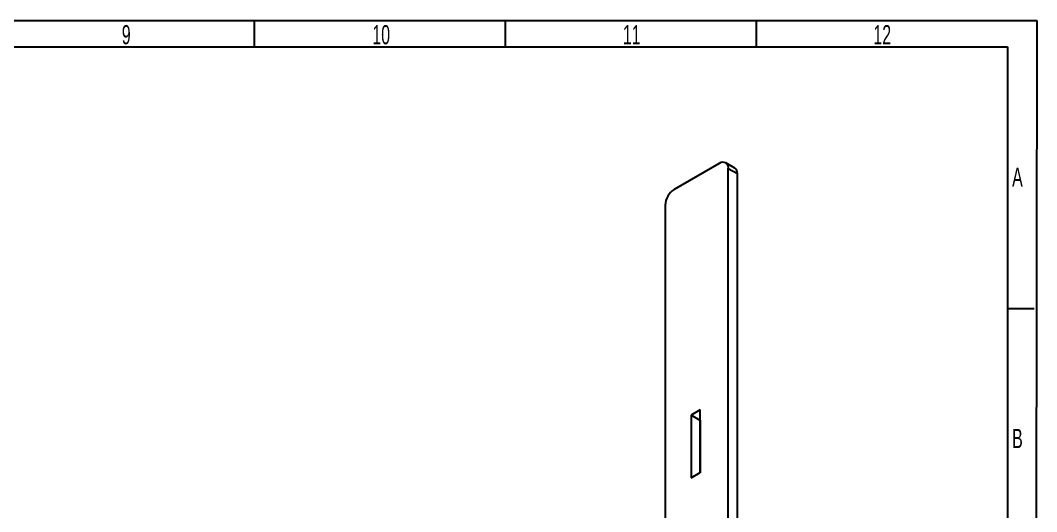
# Model space of a CAD drawing. Header units: millimetres. Extents: x 10 to 411, y 8 to 288.
# Drawn here: x 277.7 to 410.6, y 224.3 to 288.5 of the extents above; entities that cross this region are included whole.
import ezdxf

# ---------------------------------------------------------------- set-up
doc = ezdxf.new("R2010")
doc.units = ezdxf.units.MM
doc.layers.add('SLD-0', color=179, linetype='Continuous')
doc.styles.add('SLDTEXTSTYLE2', font='TXT', dxfattribs={"width": 0.623711})

msp = doc.modelspace()

# ---------------------------------------------------------------- linework, layer by layer
at = {"color": 7, "linetype": 'Continuous', "lineweight": 25}
for p, q in [((369.084236, 269.812486), (363.191679, 266.410786)), ((371.096013, 269.214659), (369.917501, 269.894999)), ((370.262747, 198.365054), (370.262747, 269.131925)), ((371.441258, 268.451585), (370.262747, 269.131925)), ((371.441258, 197.684714), (371.441258, 268.451585)), ((362.013168, 264.369544), (362.013168, 213.635142)), ((366.597577, 237.634207), (365.395495, 236.94026)), ((365.395495, 236.94026), (365.395495, 228.747634)), ((366.574007, 236.25992), (365.395495, 236.94026)), ((366.597577, 229.441581), (366.597577, 237.634207)), ((366.597577, 236.273527), (366.574007, 236.25992)), ((366.574007, 236.25992), (366.574007, 229.427974)), ((365.395495, 228.747634), (366.597577, 229.441581))]:
    msp.add_line(p, q, dxfattribs=at)
for centre, radius, start, end in [((369.54429, 269.24847), 0.727849, 350.78596301, 129.20328524), ((370.624589, 268.541729), 0.82163, 353.70115248, 54.98666713), ((364.571862, 264.253109), 2.561341, 122.60547834, 177.39452151)]:
    msp.add_arc(centre, radius, start, end, dxfattribs=at)
at = {"layer": 'SLD-0'}
for p, q in [((9.735919, 288.498273), (410.569613, 288.498273)), ((308.335919, 284.998273), (308.335919, 288.498273)), ((341.135919, 284.998273), (341.135919, 288.498273)), ((373.935919, 284.998273), (373.935919, 288.498273)), ((410.569613, 288.498273), (410.236202, 8.022185)), ((13.210838, 285.005713), (406.735919, 285.047018)), ((406.735919, 285.047018), (406.735919, 10.660105)), ((406.735919, 250.873273), (410.235919, 250.873273))]:
    msp.add_line(p, q, dxfattribs=at)

# ---------------------------------------------------------------- texts
at = {"layer": 'SLD-0', "char_height": 2.5, "attachment_point": 1, "style": 'SLDTEXTSTYLE2'}
for s, insert in [('9', (290.97641, 287.877068)), ('10', (323.72641, 287.877068)), ('11', (356.47641, 287.877068)), ('12', (389.22641, 287.877068)), ('A', (407.362197, 269.27648)), ('B', (407.362197, 235.15148))]:
    msp.add_mtext(s, dxfattribs=dict(at, insert=insert))

doc.saveas('drawing.dxf')
